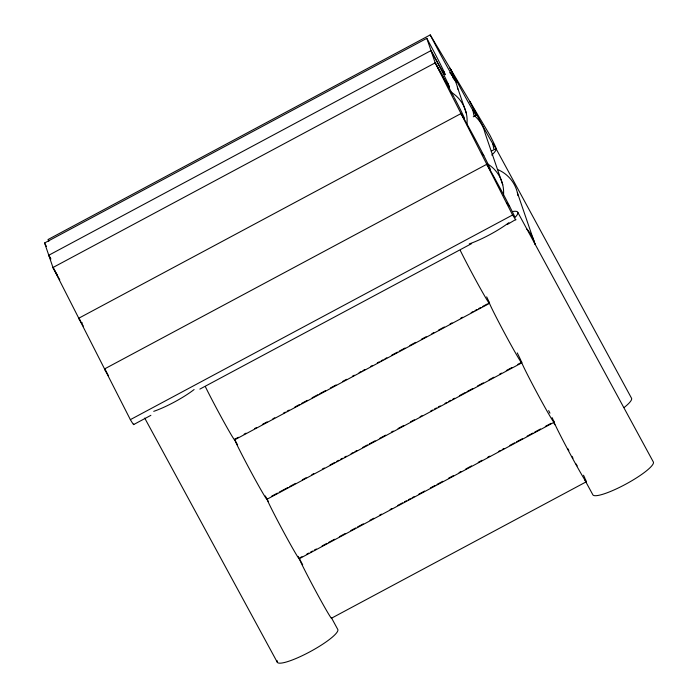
<?xml version="1.0" encoding="UTF-8"?>
<svg xmlns="http://www.w3.org/2000/svg" width="698" height="698" viewBox="0 0 698 698"><rect width="100%" height="100%" fill="white"/><g stroke="black" fill="none" stroke-linecap="round" stroke-linejoin="round"><path stroke-width="1.05" d="M133.597 424.018A34.429 1.064 61.8 0 1 130.36 419.646L52.969 267.509L44.585 242.991L426.81 38.338L435.203 62.855A34.429 1.064 61.8 0 0 445.996 82.085L449.233 87.032L448.151 83.856A34.429 1.064 61.8 0 0 431.006 50.596L48.773 255.25A34.429 1.064 61.8 0 1 50.666 258.74M507.176 224.564L515.822 219.486M624.195 407.449A34.429 6.395 -28.5 0 0 631.603 398.357L496.016 148.63A34.429 1.064 61.8 0 0 489.804 135.019L430.23 34.9L48.005 239.554A34.429 1.064 61.8 0 0 48.86 241.238M59.775 279.811A34.429 1.064 61.8 0 1 52.969 267.509L435.203 62.855A34.429 1.064 61.8 0 1 453.918 96.935M81.779 323.41A34.429 1.064 61.8 0 0 78.769 318.227L460.994 113.573A34.429 1.064 61.8 0 0 454.354 97.772M473.27 116.802L476.149 115.257M491.27 151.169L496.016 148.63L492.779 143.692A34.429 1.064 61.8 0 1 469.946 101.646A34.429 1.064 61.8 0 1 472.912 110.319L473.933 115.467M107.021 373.151A34.429 1.064 61.8 0 0 104.56 368.937L486.785 164.283A34.429 1.064 61.8 0 0 486.82 161.604L483.819 155.61A34.429 1.064 61.8 0 0 460.994 113.573M130.36 419.646L512.585 214.993L515.822 219.94M133.597 424.593L150.881 415.336M199.855 389.118L471.639 243.593M238.376 437.271L234.545 439.321A34.429 1.064 61.8 0 1 224.608 423.206A34.429 1.064 61.8 0 1 205.474 386.91M244.126 434.191L246.045 433.161M254.665 428.546L256.585 427.525M262.326 424.445L267.116 421.88M272.866 418.8L274.785 417.779M283.405 413.164L285.316 412.134M287.236 411.113L289.155 410.084M294.896 407.004L299.686 404.439M301.606 403.418L307.356 400.338M312.146 397.773L317.887 394.693M319.806 393.672L325.556 390.592M330.346 388.027L336.096 384.947M342.797 381.361L346.627 379.311M352.377 376.231L354.296 375.201M359.086 372.645L360.997 371.615M362.916 370.586L364.827 369.565M370.577 366.485L372.496 365.455M377.286 362.899L379.197 361.869M381.117 360.84L383.036 359.819M384.947 358.789L386.867 357.769M391.657 355.203L397.398 352.124M399.317 351.094L405.067 348.023M409.857 345.458L415.607 342.378M421.348 339.298L426.138 336.733M431.888 333.661L433.807 332.632M438.597 330.067L444.338 326.987M450.088 323.916L452.007 322.886M460.628 318.271L462.547 317.25M471.167 312.625L473.078 311.605M474.998 310.575L476.909 309.554M478.828 308.525L480.748 307.504M482.658 306.474L487.448 303.909M234.545 439.897L489.359 303.456M271.618 496.208L277.368 493.137M279.287 492.107L287.908 487.492M289.818 486.462L295.568 483.391M302.278 479.796L306.108 477.746M311.858 474.666L313.768 473.645M322.389 469.03L324.308 468M330.058 464.92L334.848 462.364M336.759 461.334L338.678 460.305M340.598 459.284L342.509 458.254M344.428 457.234L346.339 456.204M351.129 453.639L353.048 452.618M354.959 451.589L356.879 450.559M362.628 447.488L367.418 444.923M369.329 443.893L375.079 440.813M379.869 438.257L385.619 435.177M391.369 432.097L393.279 431.067M398.069 428.511L403.819 425.431M410.529 421.836L414.359 419.786M420.109 416.706L422.02 415.685M430.64 411.07L432.559 410.04M434.47 409.019L436.39 407.99M438.309 406.969L440.22 405.939M445.01 403.374L446.929 402.345M448.84 401.324L450.76 400.294M452.679 399.273L454.59 398.244M459.38 395.679L465.13 392.599M467.041 391.578L472.79 388.498M477.58 385.933L483.33 382.862M489.08 379.782L493.87 377.217M499.611 374.137L501.53 373.116M506.32 370.551L512.07 367.471M517.82 364.391L521.65 362.341M266.828 499.349L521.642 362.916M300.07 557.719L301.99 556.699M306.78 554.133L308.691 553.104M310.61 552.074L312.521 551.054M314.44 550.024L316.36 549.003M322.101 545.923L326.891 543.358M328.81 542.337L334.56 539.257M339.35 536.692L345.091 533.612M350.841 530.532L355.631 527.976M357.551 526.946L363.3 523.866M370.001 520.28L373.831 518.23M379.581 515.15L381.501 514.121M390.121 509.505L392.032 508.484M397.781 505.404L402.572 502.839M404.491 501.81L406.402 500.789M408.321 499.759L410.241 498.738M412.152 497.709L414.071 496.688M418.861 494.123L424.602 491.043M430.352 487.963L435.142 485.398M437.061 484.377L442.811 481.297M448.552 478.217L453.342 475.652M459.092 472.581L461.012 471.551M465.802 468.986L471.543 465.906M478.252 462.32L482.082 460.27M487.832 457.19L489.752 456.16M498.372 451.545L500.283 450.524M502.202 449.495L504.113 448.474M509.863 445.394L514.653 442.829M516.572 441.799L522.322 438.728M527.112 436.163L532.853 433.083M534.773 432.053L540.522 428.982M545.312 426.417L551.054 423.337M299.11 558.81L553.924 422.369M331.393 618.262L586.207 481.829M481.725 153.159L483.819 155.61M506.818 203.048L509.619 206.329M517.829 212.393L653.415 462.111A34.429 6.395 -28.5 0 1 625.181 484.482A34.429 6.395 -28.5 0 1 592.75 494.594L584.435 479.29M553.784 422.84L554.823 424.75M567.814 448.666L568.853 450.585M571.967 456.326L573.006 458.237M576.129 463.978L577.167 465.889M237.625 444.984L234.545 439.321A34.429 1.064 61.8 0 0 252.789 475.181A34.429 1.064 61.8 0 0 266.828 498.773A34.429 1.064 61.8 0 0 285.072 534.633A34.429 1.064 61.8 0 0 299.11 558.234A34.429 1.064 61.8 0 0 317.354 594.094A34.429 1.064 61.8 0 0 331.393 617.686L337.849 629.579A34.429 6.395 -28.5 0 1 306.963 653.345A34.429 6.395 -28.5 0 1 277.281 660.753M265.292 495.946L268.364 501.609M298.09 556.35L299.11 558.234M299.625 559.177L302.696 564.839M144.713 418.085L277.185 662.07M435.203 62.855L512.585 214.993M426.81 38.338A34.429 1.064 61.8 0 1 443.954 71.597L445.045 74.197M517.393 192.744L535.017 244.239A34.429 33.809 -18.9 0 0 526.667 228.848M502.735 184.778L485.11 133.283A34.429 33.809 -18.9 0 0 474.623 115.851M457.426 87.259L466.238 113.006M443.954 71.597L445.036 74.765A34.429 1.064 61.8 0 1 431.006 50.596M448.151 83.856L449.233 87.032M492.779 143.692L493.791 148.84M472.912 110.319A34.429 1.064 61.8 0 1 450.088 68.273A34.429 1.064 61.8 0 1 453.054 76.946L453.464 79.005M194.105 389.545A34.429 6.395 -28.5 0 1 153.726 411.349M453.054 76.946A34.429 1.064 61.8 0 1 430.23 34.9M80.462 320.993A34.429 1.064 61.8 0 1 78.769 318.227M52.969 267.509A34.429 1.064 61.8 0 1 55.98 272.691M56.468 273.546A34.429 1.064 61.8 0 1 57.489 275.361M82.015 322.598A34.429 1.064 61.8 0 1 82.006 323.165M106.689 372.392A34.429 1.064 61.8 0 1 104.56 368.937M82.268 324.265A34.429 1.064 61.8 0 1 83.289 326.071M496.016 148.63A34.429 6.395 -28.5 0 1 491.732 155.087M50.867 259.08A34.429 1.064 61.8 0 1 48.773 255.25M44.585 242.991A34.429 1.064 61.8 0 1 46.469 246.481M512.716 211.503A34.429 6.395 -28.5 0 1 514.819 217.636M508.877 222.679A34.429 6.395 -28.5 0 1 469.292 243.872M497.7 169.553A34.429 33.809 -18.9 0 1 517.942 195.632M487.457 163.847A34.429 33.809 -18.9 0 1 503.476 195.527M449.739 72.583A34.429 33.809 -18.9 0 1 457.818 89.17M450.96 92.066A34.429 33.809 -18.9 0 1 466.866 124.741M585.605 479.735A34.429 1.064 61.8 0 1 571.47 456.361A34.429 1.064 61.8 0 1 553.942 421.226M583.502 475.225A34.429 1.064 61.8 0 1 585.116 478.654M552.109 417.631A34.429 1.064 61.8 0 1 540.732 399.745A34.429 1.064 61.8 0 1 521.659 361.765M548.654 410.599A34.429 1.064 61.8 0 1 549.945 413.181M517.253 352.891A34.429 1.064 61.8 0 1 510.57 344.158A34.429 1.064 61.8 0 1 489.377 302.313M486.654 296.859A34.429 1.064 61.8 0 1 482.772 292.732A34.429 1.064 61.8 0 1 460.296 250.477M107.571 374.119A34.429 1.064 61.8 0 1 108.565 375.864M486.785 164.283A34.429 1.064 61.8 0 1 514.731 216.764"/></g></svg>
